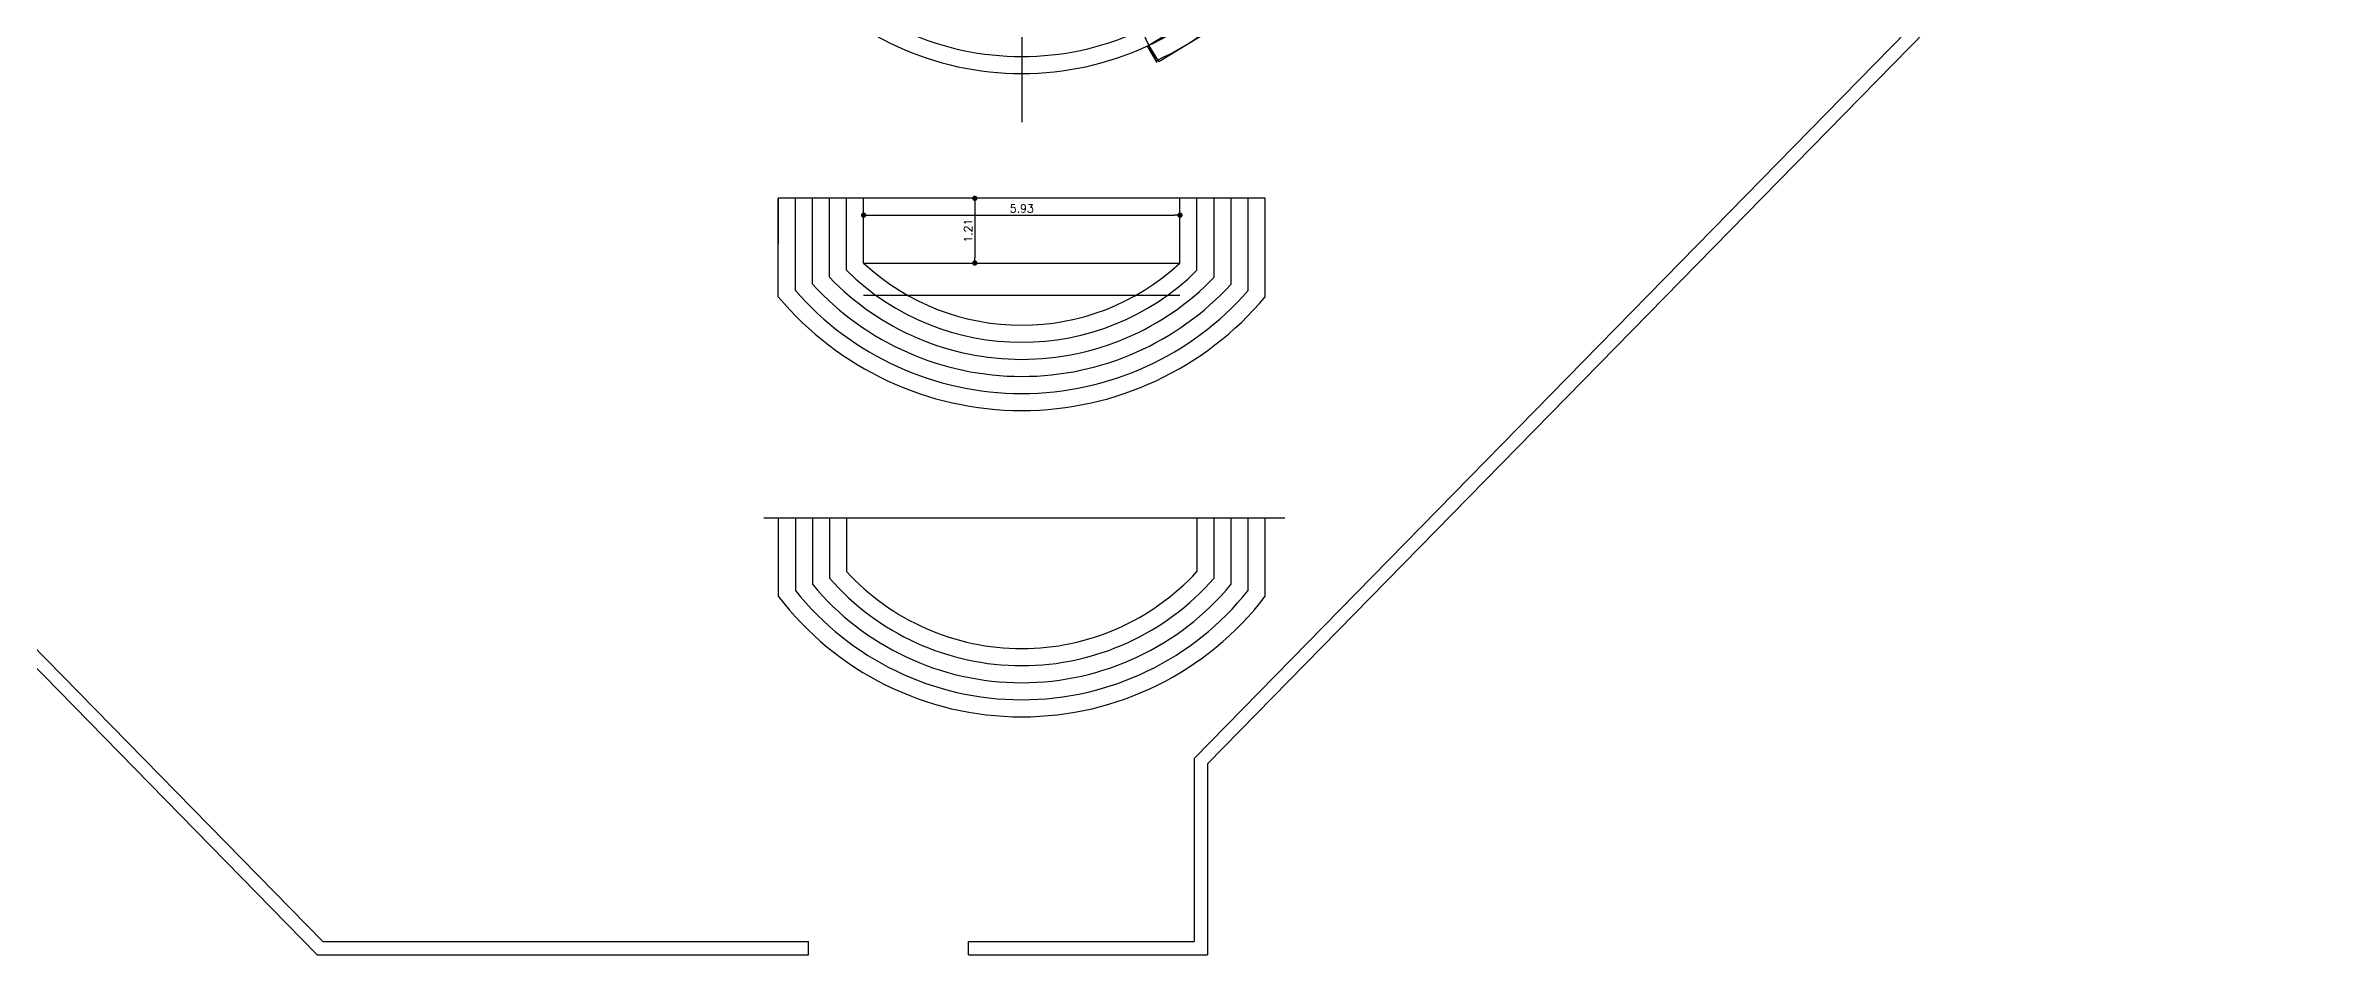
# Model space of a CAD drawing. Header units: metres. Extents: x 2217 to 2595, y -381 to -273.
# Drawn here: x 2531.58 to 2574.09, y -375.6 to -358.54 of the extents above; entities that cross this region are included whole.
import ezdxf

# ---------------------------------------------------------------- set-up
doc = ezdxf.new("R2010")
doc.units = ezdxf.units.M
doc.header["$LTSCALE"] = 0.5
doc.header["$MEASUREMENT"] = 0
doc.header["$PDMODE"] = 3
doc.header["$PDSIZE"] = -1
doc.linetypes.add('DOT2', pattern=[0.125, 0, -0.125])
doc.layers.add('A-Wall', color=7, linetype='Continuous', lineweight=30)
doc.styles.add('ROMANS', font='romans.shx')
doc.dimstyles.new('dim50', dxfattribs={"dimscale": 50, "dimtxt": 0.003, "dimasz": 0.002, "dimexe": 0.001, "dimexo": 0.001, "dimgap": 0.001, "dimtad": 1, "dimzin": 0, "dimdsep": 46, "dimtxsty": 'ROMANS', "dimblk": 'DOT', "dimcen": 0, "dimclrd": 5, "dimclre": 1, "dimclrt": 7, "dimadec": 0, "dimazin": 0, "dimtfac": 1, "dimtix": 1, "dimtmove": 2, "dimatfit": 3, "dimldrblk": 'DTICK', "dimfxl": 1, "dimtolj": 1, "dimtzin": 0, "dimlwe": 20, "dimarcsym": 0})

# ---------------------------------------------------------------- blocks, each defined once
blk = doc.blocks.new('_Dot')
at = {"color": 0, "linetype": 'ByBlock', "lineweight": -2}
blk.add_line((-0.5, 0), (-1, 0), dxfattribs=at)
at = {"color": 0, "linetype": 'ByBlock', "const_width": 0.5}
blk.add_lwpolyline([(-0.25, 0, 1), (0.25, 0, 1)], format="xyb", close=True, dxfattribs=at)
blk = doc.blocks.new('*D283')
at = {"layer": 'A-Wall', "color": 1, "linetype": 'DOT2', "lineweight": 20, "ltscale": 0.5, "transparency": 16777216}
for p, q in [((2548.607, -361.413), (2549.057, -361.413)), ((2548.607, -362.627), (2549.057, -362.627))]:
    blk.add_line(p, q, dxfattribs=at)
at = {"layer": 'A-Wall', "color": 5, "lineweight": -2, "ltscale": 0.5, "transparency": 16777216}
blk.add_line((2549.007, -361.513), (2549.007, -362.527), dxfattribs=at)
at = {"layer": 'DEFPOINTS', "color": 0, "ltscale": 0.5, "transparency": 16777216}
for p in [(2548.557, -361.413), (2548.557, -362.627), (2549.007, -362.627)]:
    blk.add_point(p, dxfattribs=at)
at = {"layer": 'A-Wall', "color": 5, "lineweight": -2, "ltscale": 0.5, "transparency": 16777216, "xscale": 0.1, "yscale": 0.1, "zscale": 0.1}
for p, rotation in [((2549.007, -361.413), 90), ((2549.007, -362.627), 270)]:
    blk.add_blockref('_Dot', p, dxfattribs=dict(at, rotation=rotation))
at = {"layer": 'A-Wall', "color": 7, "ltscale": 0.5, "transparency": 16777216, "insert": (2548.882, -362.02), "char_height": 0.15, "attachment_point": 5, "rotation": 90, "style": 'ROMANS'}
blk.add_mtext('\\A1;1.21', dxfattribs=at)
blk = doc.blocks.new('DTICK')
for p, q in [((-1.21, 0), (1.21, 0)), ((0, 1.21), (0, -1.21))]:
    blk.add_line(p, q)
at = {"color": 3}
blk.add_line((-0.63, -0.63), (0.63, 0.63), dxfattribs=at)
blk = doc.blocks.new('*D284')
at = {"layer": 'A-Wall', "color": 1, "linetype": 'DOT2', "lineweight": 20, "ltscale": 0.5, "transparency": 16777216}
for p, q in [((2546.923, -361.463), (2546.923, -361.779)), ((2552.853, -361.463), (2552.853, -361.779))]:
    blk.add_line(p, q, dxfattribs=at)
at = {"layer": 'A-Wall', "color": 5, "lineweight": -2, "ltscale": 0.5, "transparency": 16777216}
blk.add_line((2547.023, -361.729), (2552.753, -361.729), dxfattribs=at)
at = {"layer": 'DEFPOINTS', "color": 0, "ltscale": 0.5, "transparency": 16777216}
for p in [(2546.923, -361.413), (2552.853, -361.413), (2552.853, -361.729)]:
    blk.add_point(p, dxfattribs=at)
at = {"layer": 'A-Wall', "color": 5, "lineweight": -2, "ltscale": 0.5, "transparency": 16777216, "xscale": 0.1, "yscale": 0.1, "zscale": 0.1, "rotation": 180}
blk.add_blockref('_Dot', (2546.923, -361.729), dxfattribs=at)
at = {"layer": 'A-Wall', "color": 5, "lineweight": -2, "ltscale": 0.5, "transparency": 16777216, "xscale": 0.1, "yscale": 0.1, "zscale": 0.1}
blk.add_blockref('_Dot', (2552.853, -361.729), dxfattribs=at)
at = {"layer": 'A-Wall', "color": 7, "ltscale": 0.5, "transparency": 16777216, "insert": (2549.888, -361.604), "char_height": 0.15, "attachment_point": 5, "style": 'ROMANS'}
blk.add_mtext('\\A1;5.93', dxfattribs=at)

msp = doc.modelspace()

# ---------------------------------------------------------------- linework, layer by layer
at = {"layer": 'A-Wall', "ltscale": 0.5}
for p, q in [((2575.8427, -349.0743), (2553.3721, -372.0217)), ((2549.8881, -353.4416), (2549.8881, -359.9854)), ((2552.4074, -358.8336), (2549.8881, -353.4416)), ((2571.2936, -353.3611), (2553.1221, -371.9197)), ((2536.6781, -375.5988), (2516.8951, -355.4147)), ((2536.7831, -375.3488), (2517.2498, -355.4194)), ((2552.272, -358.5436), (2553.3214, -357.9054)), ((2552.4557, -358.8457), (2553.5051, -358.2075)), ((2552.4259, -358.8639), (2552.2421, -358.5618)), ((2552.4557, -358.8457), (2552.272, -358.5436)), ((2545.3233, -363.2602), (2545.3233, -361.4131)), ((2545.3233, -361.4131), (2545.3233, -362.2631)), ((2554.453, -361.4131), (2545.3233, -361.4131)), ((2545.6433, -363.1422), (2545.6433, -361.4131)), ((2545.9633, -363.0203), (2545.9633, -361.4131)), ((2546.2833, -362.8941), (2546.2833, -361.4131)), ((2546.6033, -362.7631), (2546.6033, -361.4131)), ((2546.9233, -362.6267), (2546.9233, -361.4131)), ((2552.853, -362.6267), (2552.853, -361.4131)), ((2553.173, -362.7631), (2553.173, -361.4131)), ((2553.493, -362.8941), (2553.493, -361.4131)), ((2553.813, -363.0203), (2553.813, -361.4131)), ((2554.133, -363.1422), (2554.133, -361.4131)), ((2554.453, -363.2602), (2554.453, -361.4131)), ((2546.9233, -362.6267), (2552.853, -362.6267)), ((2546.9233, -363.2267), (2552.853, -363.2267)), ((2554.8181, -367.4131), (2545.0548, -367.4131)), ((2546.6033, -367.4131), (2546.6033, -368.4131)), ((2553.173, -367.4131), (2553.173, -368.4131)), ((2553.1221, -371.9197), (2553.1221, -375.3488)), ((2553.3721, -372.0217), (2553.3721, -375.5988)), ((2536.6781, -375.5988), (2545.8881, -375.5988)), ((2536.7831, -375.3488), (2545.8881, -375.3488)), ((2545.8881, -375.5988), (2545.8881, -375.3488)), ((2548.8881, -375.3488), (2553.1221, -375.3488)), ((2548.8881, -375.5988), (2548.8881, -375.3488)), ((2548.8881, -375.5988), (2551.1536, -375.5988)), ((2548.8881, -375.5988), (2553.3721, -375.5988))]:
    msp.add_line(p, q, dxfattribs=at)
for points in [[(2545.3233, -367.4131), (2545.3233, -368.8755, 0.4956261), (2554.453, -368.8755), (2554.453, -367.4131)], [(2545.6433, -367.4131), (2545.6433, -368.7659, 0.4834338), (2554.133, -368.7659), (2554.133, -367.4131)], [(2545.9633, -367.4131), (2545.9633, -368.6525, 0.470195), (2553.813, -368.6525), (2553.813, -367.4131)], [(2546.2833, -367.4131), (2546.2833, -368.5351, 0.4557424), (2553.493, -368.5351), (2553.493, -367.4131)]]:
    msp.add_lwpolyline(points, format="xyb", dxfattribs=at)
for centre, radius, start, end in [((2549.8881, -353.4416), 5.3115, 222.35827, 317.64173), ((2549.8881, -353.4416), 5.6315, 221.08109, 318.91891), ((2549.8881, -353.4416), 5.9515, 295.04348, 320.08696), ((2549.8881, -359.4416), 4.9915, 223.76274, 316.23726), ((2549.8881, -359.4416), 4.6715, 225.3172, 314.6828), ((2549.8881, -359.4416), 4.3515, 227.05049, 312.94951), ((2549.8881, -359.4416), 5.9515, 219.91304, 320.08696), ((2549.8881, -359.4416), 5.6315, 221.08109, 318.91891), ((2549.8881, -359.4416), 5.3115, 222.35827, 317.64173), ((2549.8881, -365.4016), 4.4564, 222.51378, 317.48622)]:
    msp.add_arc(centre, radius, start, end, dxfattribs=at)

# ---------------------------------------------------------------- dimensions: what is measured, and where the dimension line sits
dim = msp.add_linear_dim(base=(2552.853, -361.7286), p1=(2546.9233, -361.4131), p2=(2552.853, -361.4131), dimstyle='dim50', dxfattribs=at)
dim.commit()
dim.dimension.update_dxf_attribs({"geometry": '*D284', "text_midpoint": (2549.8881, -361.6036)})
dim = msp.add_linear_dim(base=(2549.0072, -362.6267), p1=(2548.5572, -361.4131), p2=(2548.5572, -362.6267), angle=90, dimstyle='dim50', dxfattribs=at)
dim.commit()
dim.dimension.update_dxf_attribs({"geometry": '*D283', "text_midpoint": (2548.8822, -362.0199)})

doc.saveas('drawing.dxf')
